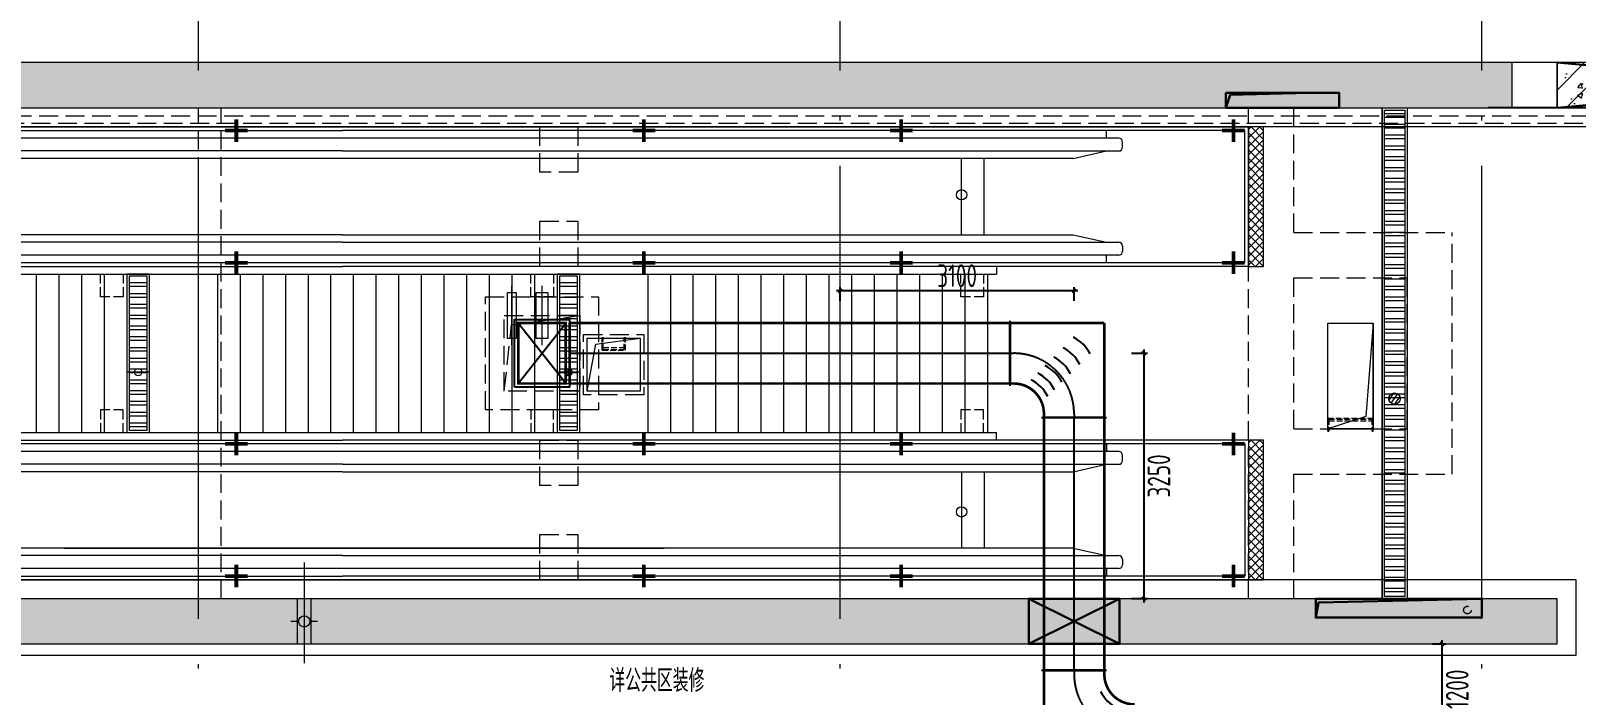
# Model space of a CAD drawing. Extents: x 4 to 13611208, y -605838 to 574722.
# Drawn here: x 12969289 to 12989759, y 422925 to 431722 of the extents above; entities that cross this region are included whole.
import ezdxf

# ---------------------------------------------------------------- set-up
doc = ezdxf.new("R2010")
doc.units = 0
doc.header["$LTSCALE"] = 1000
doc.header["$MEASUREMENT"] = 0
for name, pattern in [('123$0$HIDDEN', [0.375, 0.25, -0.125]), ('CENTER2', [28.575, 19.05, -3.175, 3.175, -3.175]), ('DASH', [0.35, 0.25, -0.1]), ('DOTE', [2.42, 2, -0.2, 0.02, -0.2])]:
    doc.linetypes.add(name, pattern=pattern)
for name, color, linetype, lineweight in [('1-给排水', 8, 'Continuous', 5), ('1-预埋件', 8, 'Continuous', 5), ('建筑底图', 8, 'Continuous', 13)]:
    doc.layers.add(name, color=color, linetype=linetype, lineweight=lineweight)
for name, color, linetype in [('DUCT-X-P中心线', 5, 'CENTER2'), ('DUCT-X-P标注', 7, 'Continuous'), ('DUCT-X-P法兰', 2, 'Continuous'), ('DUCT-X-P管', 31, 'Continuous'), ('DUCT-X-P管端线', 2, 'Continuous')]:
    doc.layers.add(name, color=color, linetype=linetype)
doc.styles.add('du', font='gbenor.shx', dxfattribs={"width": 0.8, "bigfont": 'hztxt.shx'})
doc.styles.add('rs9-hz', font='rs9.shx', dxfattribs={"width": 0.7, "height": 3.5, "bigfont": 'hztxt.shx'})
doc.dimstyles.new('67', dxfattribs={"dimscale": 100, "dimtxt": 3, "dimasz": 0.5, "dimexe": 0.5, "dimexo": 2, "dimgap": 0.5, "dimtad": 2, "dimdec": 0, "dimrnd": 5, "dimzin": 0, "dimdsep": 46, "dimtxsty": 'du', "dimblk": 'ARCHTICK', "dimcen": 0, "dimdle": 0.5, "dimclrd": 256, "dimclre": 256, "dimclrt": 256, "dimazin": 0, "dimtfac": 1, "dimtdec": 0, "dimtix": 1, "dimtmove": 2, "dimatfit": 3, "dimfxl": 100, "dimtolj": 1, "dimtzin": 0, "dimlwd": -1, "dimlwe": -1, "dimarcsym": 0})
pattern_1 = [(45, (0, 0), (-176.7766953, 176.7766953), []), (50, (0, 0), (717.260183, -62.752135), [75, -825]), (355, (0, 0), (-138.751334, 752.192134), [60, -660]), (100.4514, (59.8, -5.2), (578.50938, 689.439542), [63.74019, -701.14211]), (46.1842, (0, 200), (1067.24105, -165.519014), [112.5, -1237.5]), (96.6356, (88.9, 186.2), (934.66271, 974.11787), [95.61029, -1051.713]), (351.1842, (0, 200), (934.66195, 974.1186), [90, -990]), (21, (100, 150), (596.907052, -402.61889), [75, -825]), (326, (100, 150), (243.31533, 725.150045), [60, -660]), (71.4514, (149.74, 116.45), (840.22263, 322.530497), [63.74019, -701.14211]), (37.5, (0, 0), (12.1598553, 332.893854), [0, -652, 0, -670, 0, -662.5]), (7.5, (0, 0), (263.069537, 394.411712), [0, -382, 0, -637, 0, -252.5]), (327.5, (-223, 0), (533.822436, -22.554872), [0, -250, 0, -780, 0, -1035]), (317.5, (-323, 0), (583.18617, 100.104982), [0, -325, 0, -518, 0, -735])]

# ---------------------------------------------------------------- blocks, each defined once
blk = doc.blocks.new('A$C454F5B3D')
at = {"layer": '1-给排水', "color": 8, "linetype": 'DASH', "ltscale": 0.3}
for p, q in [((-600, -139), (-600, 13)), ((-586, -127), (-586, 13)), ((-14, -127), (-14, 13)), ((0, -139), (0, 13)), ((-600, -139), (0, -139)), ((-586, -104), (-14, -104)), ((-586, -127), (-14, -127))]:
    blk.add_line(p, q, dxfattribs=at)
at = {"layer": '1-给排水', "color": 8, "linetype": 'DASH'}
for centre in [(-593, 21), (-7, 21)]:
    blk.add_circle(centre, 10.5, dxfattribs=at)
blk = doc.blocks.new('ymj')
at = {"layer": '1-预埋件', "const_width": 50}
for points in [[(742674, -214914), (742674, -214614)], [(742524, -214764), (742824, -214764)]]:
    blk.add_lwpolyline(points, dxfattribs=at)
blk = doc.blocks.new('$VALVE$00000547')
at = {"const_width": 15}
for points in [[(0, 75), (-250, 75), (-250, 150)], [(0, 75), (0, 150)], [(0, 75), (250, 75), (250, 150)], [(-250, -150), (-250, -75), (0, -75)], [(0, -150), (0, -75)], [(250, -150), (250, -75), (0, -75)]]:
    blk.add_lwpolyline(points, dxfattribs=at)
blk = doc.blocks.new('3号出入口附属')
at = {"layer": '建筑底图'}
h = blk.add_hatch(dxfattribs=at)
h.set_pattern_fill('钢筋混凝土', color=256, scale=100, style=0)
h.set_pattern_definition(pattern_1)
h.paths.add_polyline_path([(11939104.3, 290868.3), (11939104.3, 291468.3), (11907705.3, 291468.3), (11907705.3, 283768.3), (11916954.3, 283768.3), (11916954.3, 284368.3), (11908205.3, 284368.3), (11908205.3, 290868.3)])
h = blk.add_hatch(dxfattribs=at)
h.set_pattern_fill('钢筋混凝土', color=256, scale=100, style=0)
h.set_pattern_definition(pattern_1)
h.paths.add_polyline_path([(11939704.3, 291468.3), (11939704.3, 290868.3), (11946204.3, 290868.3), (11946204.3, 291468.3)])
at = {"layer": '建筑底图', "extrusion": (-6.46331e-06, 2.52909e-06, 1)}
h = blk.add_hatch(dxfattribs=at)
h.set_pattern_fill('ANSI32', color=8, scale=30, angle=315, style=0)
h.set_pattern_definition([(3e-07, (12445540.06, 586934.21), (-7e-07, 142.875), []), (3e-07, (12445587.69, 586886.59), (-7e-07, 142.875), [])])
h.paths.add_polyline_path([(11937684.7, 284398.3), (11937414.7, 284398.3), (11937414.7, 290838.3), (11937684.7, 290838.3)])
at = {"layer": '建筑底图', "lineweight": 0, "extrusion": (-6.46331e-06, 2.52909e-06, 1)}
h = blk.add_hatch(dxfattribs=at)
h.set_pattern_fill('ANSI37', color=8, scale=50, style=0)
h.set_pattern_definition([(44.9999996, (3443932.18, 286654.305), (-56.1266003, 56.1266012), []), (134.9999996, (3443932.18, 286654.305), (-56.1266012, -56.1266003), [])])
h.paths.add_polyline_path([(11935815.1, 290618.3), (11935615.1, 290618.3), (11935615.1, 288768.3), (11935815.1, 288768.3)])
at = {"layer": '建筑底图', "extrusion": (-6.46331e-06, 2.52909e-06, 1)}
h = blk.add_hatch(dxfattribs=at)
h.set_pattern_fill('ANSI32', color=256, scale=30, angle=315, style=0)
h.set_pattern_definition([(3e-07, (12536179.45, 577834.52), (-7e-07, 142.875), []), (3e-07, (12536227.07, 577786.9), (-7e-07, 142.875), [])])
h.paths.add_polyline_path([(11921025.3, 288638.3), (11920785.3, 288638.3), (11920785.3, 286598.3), (11921025.3, 286598.3)])
h = blk.add_hatch(dxfattribs=at)
h.set_pattern_fill('ANSI32', color=256, scale=30, angle=315, style=0)
h.set_pattern_definition([(3e-07, (12530639.44, 577834.52), (-7e-07, 142.875), []), (3e-07, (12530687.06, 577786.9), (-7e-07, 142.875), [])])
h.paths.add_polyline_path([(11926725.3, 288638.3), (11926485.3, 288638.3), (11926485.3, 286598.3), (11926725.3, 286598.3)])
at = {"layer": '建筑底图'}
h = blk.add_hatch(dxfattribs=at)
h.set_pattern_fill('ANSI31', color=1, scale=15, angle=10.18059, style=0)
h.set_pattern_definition([(55.1805893, (11445015.975, 511669.122), (-19.5490104, 13.5967404), [])])
edge = h.paths.add_edge_path()
edge.add_ellipse((11926605.3, 287368.3), major_axis=(0, 50), ratio=1, start_angle=0, end_angle=360)
at = {"layer": '建筑底图', "extrusion": (-6.46331e-06, 2.52909e-06, 1)}
h = blk.add_hatch(dxfattribs=at)
h.set_pattern_fill('ANSI31', color=8, scale=15, angle=10.18059, style=0)
h.set_pattern_definition([(235.1788687, (13840677.438, 520368.53), (39.0972041, -27.194655), [])])
edge = h.paths.add_edge_path()
edge.add_arc((11937549, 287018.4), 75, 349.82113, 709.82113, ccw=False)
at = {"layer": '建筑底图', "lineweight": 0, "extrusion": (-6.46331e-06, 2.52909e-06, 1)}
h = blk.add_hatch(dxfattribs=at)
h.set_pattern_fill('ANSI37', color=8, scale=50, style=0)
h.set_pattern_definition([(44.9999996, (3443932.18, 282504.305), (-56.1266003, 56.1266012), []), (134.9999996, (3443932.18, 282504.305), (-56.1266012, -56.1266003), [])])
h.paths.add_polyline_path([(11935815.1, 286468.3), (11935615.1, 286468.3), (11935615.1, 284618.3), (11935815.1, 284618.3)])
at = {"layer": '建筑底图'}
h = blk.add_hatch(dxfattribs=at)
h.set_pattern_fill('钢筋混凝土', color=256, scale=100, style=0)
h.set_pattern_definition(pattern_1)
h.paths.add_polyline_path([(11918454.3, 284368.3), (11918454.3, 283768.3), (11939704.3, 283768.3), (11939704.3, 284368.3)])
at = {"layer": '建筑底图', "color": 8, "linetype": 'DOTE', "ltscale": 3}
for p, q in [((11921704.3, 269583), (11921704.3, 294100)), ((11930204.3, 269583), (11930204.3, 294100))]:
    blk.add_line(p, q, dxfattribs=at)
at = {"layer": '建筑底图', "linetype": 'DOTE', "ltscale": 3}
for p, q in [((11938704.3, 269583), (11938704.3, 294100)), ((11923105.3, 284848.4), (11923105.3, 283515.9))]:
    blk.add_line(p, q, dxfattribs=at)
at = {"layer": '建筑底图'}
for p, q in [((11946804.3, 291468.3), (11907705.3, 291468.3)), ((11939704.3, 291468.3), (11939104.3, 291468.3)), ((11939104.3, 291468.3), (11939104.3, 290868.3)), ((11939704.3, 290868.3), (11939704.3, 291468.3)), ((11908205.3, 290868.3), (11946204.3, 290868.3)), ((11939104.3, 290868.3), (11939704.3, 290868.3)), ((11919555.3, 288668.4), (11919555.3, 286568.3)), ((11919855.3, 288668.4), (11919855.3, 286568.3)), ((11920155.3, 288668.4), (11920155.3, 286568.3)), ((11920455.3, 288668.4), (11920455.3, 286568.3)), ((11920755.3, 288668.3), (11920755.3, 286568.3)), ((11921955.3, 288668.4), (11921955.3, 286568.3)), ((11922255.3, 288668.4), (11922255.3, 286568.3)), ((11922555.3, 288668.4), (11922555.3, 286568.3)), ((11922855.3, 288668.4), (11922855.3, 286568.3)), ((11923155.3, 288668.4), (11923155.3, 286568.3)), ((11923455.3, 288668.4), (11923455.3, 286568.3)), ((11923755.3, 288668.4), (11923755.3, 286568.3)), ((11924055.3, 288668.4), (11924055.3, 286568.3)), ((11924355.3, 288668.4), (11924355.3, 286568.3)), ((11924655.3, 288668.4), (11924655.3, 286568.3)), ((11924955.3, 288668.4), (11924955.3, 286568.3)), ((11925255.3, 288668.4), (11925255.3, 286568.3)), ((11925555.3, 288668.4), (11925555.3, 286568.3)), ((11925855.3, 288668.4), (11925855.3, 286568.3)), ((11926155.3, 288668.4), (11926155.3, 286568.3)), ((11926455.3, 288668.3), (11926455.3, 286568.3)), ((11927655.3, 288668.4), (11927655.3, 286568.3)), ((11927955.3, 288668.4), (11927955.3, 286568.3)), ((11928255.3, 288668.4), (11928255.3, 286568.3)), ((11928555.3, 288668.4), (11928555.3, 286568.3)), ((11928855.3, 288668.4), (11928855.3, 286568.3)), ((11929155.3, 288668.4), (11929155.3, 286568.3)), ((11929455.3, 288668.4), (11929455.3, 286568.3)), ((11929755.3, 288668.4), (11929755.3, 286568.3)), ((11930055.3, 288668.4), (11930055.3, 286568.3)), ((11930355.3, 288668.4), (11930355.3, 286568.3)), ((11930655.3, 288668.4), (11930655.3, 286568.3)), ((11930955.3, 288668.4), (11930955.3, 286568.3)), ((11931255.3, 288668.4), (11931255.3, 286568.3)), ((11931555.3, 288668.4), (11931555.3, 286568.3)), ((11931855.3, 288668.4), (11931855.3, 286568.3)), ((11932155.3, 288668.4), (11932155.3, 286568.3)), ((11939704.3, 284368.3), (11918454.3, 284368.3)), ((11939704.3, 283768.3), (11939704.3, 284368.3)), ((11918454.3, 283768.3), (11939704.3, 283768.3))]:
    blk.add_line(p, q, dxfattribs=at)
at = {"layer": '建筑底图', "lineweight": 30}
for p, q in [((11939704.3, 290868.3), (11946204.3, 291468.3)), ((11946204.3, 290868.3), (11939704.3, 291468.3)), ((11932704.3, 283768.3), (11933904.3, 284368.3)), ((11932704.3, 284368.3), (11933904.3, 283768.3))]:
    blk.add_line(p, q, dxfattribs=at)
at = {"layer": '建筑底图', "lineweight": 0, "extrusion": (-6.46331e-06, 2.52909e-06, 1)}
for p, q in [((11908205.3, 290868.3), (11923611.6, 290868.3)), ((11908205.3, 290618.3), (11923611.6, 290618.3)), ((11908255.3, 290568.3), (11923611.6, 290568.3)), ((11923611.6, 290618.3), (11935614.3, 290618.3)), ((11935564.3, 290568.3), (11923611.6, 290568.3)), ((11933735.3, 290468.3), (11933735.3, 290568.3)), ((11935564.3, 288818.3), (11935564.3, 290568.3)), ((11935614.3, 288768.3), (11935614.3, 290618.3)), ((11923611.6, 290468.3), (11909925.2, 290468.3)), ((11923611.6, 290298.3), (11909925.3, 290298.3)), ((11933895.9, 290468.3), (11923611.6, 290468.3)), ((11923611.6, 290298.3), (11933895.9, 290298.3)), ((11933291.5, 290198.3), (11933735.3, 290298.3)), ((11933945.9, 290348.3), (11933945.9, 290418.3)), ((11923611.6, 290198.3), (11910529.6, 290198.3)), ((11933291.5, 290198.3), (11923611.6, 290198.3)), ((11931814.3, 289188.3), (11931814.3, 290198.3)), ((11931814.3, 289188.3), (11931814.3, 290198.3)), ((11931814.3, 289188.3), (11931814.3, 290198.3)), ((11932114.3, 289188.3), (11932114.3, 290198.3)), ((11923611.6, 289088.3), (11909925.3, 289088.3)), ((11923611.6, 289188.3), (11910529.6, 289188.3)), ((11923611.6, 289188.3), (11933291.5, 289188.3)), ((11923611.6, 289088.3), (11933895.9, 289088.3)), ((11933291.5, 289188.3), (11933735.3, 289088.3)), ((11933945.9, 289038.3), (11933945.9, 288968.3)), ((11923611.6, 288918.3), (11909925.3, 288918.3)), ((11933895.9, 288918.3), (11923611.6, 288918.3)), ((11933735.3, 288818.3), (11933735.3, 288918.3)), ((11908205.3, 288768.3), (11923611.6, 288768.6)), ((11923611.6, 288818.3), (11908255.3, 288818.3)), ((11910755.3, 288668.3), (11932274, 288668.3)), ((11935564.3, 288818.3), (11923611.6, 288818.3)), ((11935614.3, 288768.3), (11923611.6, 288768.3)), ((11932274, 288768.3), (11932274, 288668.3)), ((11908205.3, 286468.3), (11923611.6, 286468)), ((11923611.6, 286418.3), (11908255.3, 286418.3)), ((11910755.3, 286568.3), (11932274, 286568.3)), ((11935614.3, 286468.3), (11923611.6, 286468.3)), ((11935564.3, 286418.3), (11923611.6, 286418.3)), ((11932274, 286468.3), (11932274, 286568.3)), ((11933735.3, 286418.3), (11933735.3, 286318.3)), ((11935564.3, 286418.3), (11935564.3, 284668.3)), ((11935614.3, 286468.3), (11935614.3, 284618.3)), ((11923611.6, 286318.3), (11909925.3, 286318.3)), ((11933895.9, 286318.3), (11923611.6, 286318.3)), ((11933945.9, 286198.3), (11933945.9, 286268.3)), ((11923611.6, 286148.3), (11909925.2, 286148.3)), ((11923611.6, 286048.3), (11910529.6, 286048.3)), ((11923611.6, 286148.3), (11933895.9, 286148.3)), ((11923611.6, 286048.3), (11933291.5, 286048.3)), ((11931814.3, 286048.3), (11931814.3, 285038.3)), ((11932114.3, 286048.3), (11932114.3, 285038.3)), ((11933291.5, 286048.3), (11933735.3, 286148.3)), ((11923611.6, 285038.3), (11910529.6, 285038.3)), ((11933291.5, 285038.3), (11923611.6, 285038.3)), ((11933291.5, 285038.3), (11933735.3, 284938.3)), ((11923611.6, 284938.3), (11909925.3, 284938.3)), ((11923611.6, 284768.3), (11909925.3, 284768.3)), ((11923611.6, 284938.3), (11933895.9, 284938.3)), ((11933895.9, 284768.3), (11923611.6, 284768.3)), ((11933735.3, 284768.3), (11933735.3, 284668.3)), ((11933945.9, 284888.3), (11933945.9, 284818.3)), ((11908205.2, 284618.3), (11935614.3, 284618.3)), ((11908255.3, 284668.3), (11923611.6, 284668.3)), ((11935564.3, 284668.3), (11923611.6, 284668.3))]:
    blk.add_line(p, q, dxfattribs=at)
at = {"layer": '建筑底图', "linetype": 'DASH'}
for p, q in [((11946094.3, 290760.3), (11908205.3, 290760.3)), ((11936214.3, 289218.3), (11936214.3, 290868.3)), ((11945994.3, 290660.3), (11908205.3, 290660.3)), ((11936214.3, 289218.3), (11938314.3, 289218.3)), ((11936214.4, 288618.3), (11937714.7, 288618.3)), ((11936214.3, 286618.3), (11937714.3, 286618.3)), ((11936214.3, 286018.3), (11938314.3, 286018.3))]:
    blk.add_line(p, q, dxfattribs=at)
at = {"layer": '建筑底图', "color": 8, "linetype": 'DASH'}
for p, q in [((11921705.3, 284368.3), (11921705.3, 290868.3)), ((11922005.3, 284368.3), (11922005.3, 290868.3))]:
    blk.add_line(p, q, dxfattribs=at)
at = {"layer": '建筑底图', "linetype": 'DASH', "extrusion": (-6.46331e-06, 2.52909e-06, 1)}
for p, q in [((11935614.3, 284368.3), (11935614.4, 290868.3)), ((11938314.3, 286018.3), (11938314.3, 289218.3)), ((11936214.3, 286618.3), (11936214.4, 288618.3)), ((11937714.3, 286618.3), (11937714.7, 288618.3)), ((11936214.3, 284368.3), (11936214.3, 286018.3))]:
    blk.add_line(p, q, dxfattribs=at)
at = {"layer": '建筑底图', "extrusion": (-6.46331e-06, 2.52909e-06, 1)}
for p, q in [((11937384.7, 290868.3), (11937384.7, 284368.3)), ((11937384.7, 290868.3), (11937384.7, 284368.3)), ((11921055.3, 287368.3), (11920755.3, 287368.4)), ((11926755.3, 287368.3), (11926455.3, 287368.4)), ((11919926.9, 285038.3), (11927874.9, 285038.3))]:
    blk.add_line(p, q, dxfattribs=at)
at = {"layer": '建筑底图', "lineweight": -3}
blk.add_line((11940943.4, 290868.3), (11938791.2, 290868.3), dxfattribs=at)
at = {"layer": '建筑底图', "ltscale": 3}
for p, q in [((11945954.3, 290618.3), (11908205.3, 290618.3)), ((11939954.3, 284618.3), (11908205.3, 284618.3)), ((11939954.3, 283618.3), (11939954.3, 284620.3))]:
    blk.add_line(p, q, dxfattribs=at)
at = {"layer": '建筑底图', "ltscale": 0.3}
for p, q in [((11925855.3, 287725.3), (11925855.3, 288511.3)), ((11926255.3, 287725.3), (11926255.3, 288511.3))]:
    blk.add_line(p, q, dxfattribs=at)
at = {"layer": '建筑底图', "linetype": 'DASH', "ltscale": 0.3, "extrusion": (-6.46331e-06, 2.52909e-06, 1)}
for p, q in [((11927051.3, 287658.5), (11927051.2, 287810.7)), ((11927065.3, 287670.8), (11927065.2, 287810.7)), ((11927345.3, 287670.8), (11927345.3, 287810.7)), ((11927359.3, 287658.5), (11927359.3, 287810.7)), ((11927051.3, 287658.5), (11927359.3, 287658.5)), ((11927065.3, 287693.5), (11927345.3, 287693.5)), ((11927065.3, 287670.8), (11927345.3, 287670.8))]:
    blk.add_line(p, q, dxfattribs=at)
at = {"layer": '建筑底图'}
blk.add_lwpolyline([(11939704.3, 291468.3), (11939704.3, 290868.3), (11946204.3, 290868.3), (11946204.3, 291468.3)], close=True, dxfattribs=at)
at = {"layer": '建筑底图', "lineweight": 30}
for points in [[(11935314.4, 291068.3), (11936814.4, 291068.3), (11936814.4, 290868.3), (11935314.4, 290868.3)], [(11933904.3, 284368.3), (11932704.3, 284368.3), (11932704.3, 283768.3), (11933904.3, 283768.3)], [(11938704.3, 284118.3), (11936504.3, 284118.3), (11936504.3, 284368.3), (11938704.3, 284368.3)]]:
    blk.add_lwpolyline(points, close=True, dxfattribs=at)
for points in [[(11935314.4, 290868.3), (11935372.9, 291041.5), (11936413, 291068.3)], [(11936504.3, 284118.3), (11936542.9, 284316.7), (11938704.3, 284368.3)]]:
    blk.add_lwpolyline(points, dxfattribs=at)
at = {"layer": '建筑底图', "extrusion": (-6.46331e-06, 2.52909e-06, 1), "elevation": -76.2}
blk.add_lwpolyline([(11937714.7, 284368.3), (11937384.7, 284368.3), (11937384.7, 290868.3), (11937714.7, 290868.3), (11937714.7, 284368.3)], dxfattribs=at)
blk.add_lwpolyline([(11937714.7, 284368.3), (11937384.7, 284368.3), (11937384.7, 290868.3), (11937714.7, 290868.3), (11937714.7, 284368.3)], dxfattribs=at)
at = {"layer": '建筑底图', "extrusion": (-6.46331e-06, 2.52909e-06, 1)}
for points, elevation in [([(11937684.7, 284398.3), (11937414.7, 284398.3), (11937414.7, 290838.3), (11937684.7, 290838.3)], -76.2), ([(11937684.7, 284398.3), (11937414.7, 284398.3), (11937414.7, 290838.3), (11937684.7, 290838.3)], -76.2), ([(11935814.3, 290618.3), (11935614.3, 290618.3), (11935614.3, 288768.3), (11935814.3, 288768.3)], -76.2), ([(11921055.3, 288668.3), (11920755.3, 288668.3), (11920755.3, 286568.3), (11921055.3, 286568.3)], -76.3), ([(11921025.3, 288638.3), (11920785.3, 288638.3), (11920785.3, 286598.3), (11921025.3, 286598.3)], -76.3), ([(11926755.3, 288668.3), (11926455.3, 288668.3), (11926455.3, 286568.3), (11926755.3, 286568.3)], -76.4), ([(11926725.3, 288638.3), (11926485.3, 288638.3), (11926485.3, 286598.3), (11926725.3, 286598.3)], -76.4), ([(11935814.3, 286468.3), (11935614.3, 286468.3), (11935614.3, 284618.3), (11935814.3, 284618.3)], -76.2)]:
    blk.add_lwpolyline(points, close=True, dxfattribs=dict(at, elevation=elevation))
at = {"layer": '建筑底图', "linetype": 'DASH'}
for points in [[(11926227.9, 290618.3), (11926727.9, 290618.3), (11926727.9, 290018.3), (11926227.9, 290018.3)], [(11926227.9, 289368.3), (11926727.9, 289368.3), (11926727.9, 288768.3), (11926227.9, 288768.3)], [(11926227.9, 286468.3), (11926727.9, 286468.3), (11926727.9, 285868.3), (11926227.9, 285868.3)], [(11926227.9, 285218.3), (11926727.9, 285218.3), (11926727.9, 284618.3), (11926227.9, 284618.3)]]:
    blk.add_lwpolyline(points, close=True, dxfattribs=at)
at = {"layer": '建筑底图', "linetype": 'DASH', "ltscale": 0.5}
for points in [[(11920405.3, 288668.3), (11920705.3, 288668.3), (11920705.3, 288368.3), (11920405.3, 288368.3)], [(11926105.3, 288668.3), (11926405.3, 288668.3), (11926405.3, 288368.3), (11926105.3, 288368.3)], [(11931805.3, 288668.3), (11932105.3, 288668.3), (11932105.3, 288368.3), (11931805.3, 288368.3)], [(11920405.3, 286568.3), (11920705.3, 286568.3), (11920705.3, 286868.3), (11920405.3, 286868.3)], [(11926105.3, 286568.3), (11926405.3, 286568.3), (11926405.3, 286868.3), (11926105.3, 286868.3)], [(11931805.3, 286568.3), (11932105.3, 286568.3), (11932105.3, 286868.3), (11931805.3, 286868.3)]]:
    blk.add_lwpolyline(points, close=True, dxfattribs=at)
at = {"layer": '建筑底图', "color": 8, "linetype": 'DASH'}
for points in [[(11925505.3, 288368.3), (11927005.3, 288368.3), (11927005.3, 286868.3), (11925505.3, 286868.3)], [(11925755.3, 288118.3), (11926755.3, 288118.3), (11926755.3, 287118.3), (11925755.3, 287118.3)], [(11926805.2, 287868.6), (11927605.2, 287868.6), (11927605.2, 287068.6), (11926805.2, 287068.6)]]:
    blk.add_lwpolyline(points, close=True, dxfattribs=at)
at = {"layer": '建筑底图', "ltscale": 2}
for points in [[(11925915.3, 288419.8), (11925795.3, 288419.8), (11925795.3, 287819.8), (11925915.3, 287819.8)], [(11926335.3, 288419.8), (11926175.3, 288419.8), (11926175.3, 287819.8), (11926335.3, 287819.8)]]:
    blk.add_lwpolyline(points, close=True, dxfattribs=at)
at = {"layer": '建筑底图', "color": 8, "linetype": 'DASH'}
blk.add_lwpolyline([(11925755.3, 287118.3), (11925851.9, 287996.8), (11926755.3, 288118.3)], dxfattribs=at)
at = {"layer": '建筑底图', "extrusion": (-6.46331e-06, -2.52909e-06, 1), "elevation": -77.7}
for points in [[(11936664.3, 286618.3), (11936664.3, 288018.3), (11937264.3, 288018.3), (11937264.3, 286618.3)], [(11937264.3, 288018.3), (11937264.3, 286618.3), (11936664.3, 286618.3), (11936664.3, 288018.3)]]:
    blk.add_lwpolyline(points, close=True, dxfattribs=at)
at = {"layer": '建筑底图', "extrusion": (-6.46331e-06, -2.52909e-06, 1)}
blk.add_lwpolyline([(11937264.3, 288018.3), (11937170.9, 286781.2), (11936664.3, 286618.3), (11937264.3, 286618.3)], close=True, dxfattribs=at)
at = {"layer": '建筑底图', "ltscale": 0.5}
for points in [[(11926855.2, 287818.6), (11927555.2, 287818.6), (11927555.2, 287118.6), (11926855.2, 287118.6), (11926855.2, 287818.6)], [(11926855.2, 287118.6), (11926968.2, 287740.5), (11927555.2, 287818.6)]]:
    blk.add_lwpolyline(points, dxfattribs=at)
at = {"layer": '建筑底图', "ltscale": 3}
blk.add_lwpolyline([(11918454.3, 283768.3), (11918454.3, 283618.3), (11939954.3, 283618.3)], dxfattribs=at)
at = {"layer": '建筑底图', "color": 8, "linetype": '123$0$HIDDEN'}
blk.add_circle((11938514.3, 284218.3), 50, dxfattribs=at)
at = {"layer": '建筑底图', "lineweight": 0}
for centre, major_axis, start_param, end_param in [((11933895.9, 290418.3), (0, 50), -1.5707963, 0), ((11933895.9, 290348.3), (0, 50), 3.1415927, 4.712389), ((11931814.3, 289718.3), (0, 68.2), -1.5707963, 4.712389), ((11933895.9, 289038.3), (0, 50), -1.5707963, 0), ((11933895.9, 288968.3), (0, 50), 3.1415927, 4.712389), ((11933895.9, 286268.3), (0, 50), -1.5707963, 0), ((11933895.9, 286198.3), (0, 50), 3.1415926, 4.7123889), ((11931814.3, 285518.3), (0, 68.2), -1.5707963, 4.712389), ((11933895.9, 284888.3), (0, 50), -1.5707963, 0), ((11933895.9, 284818.3), (0, 50), 3.1415926, 4.7123889)]:
    blk.add_ellipse(centre, major_axis=major_axis, ratio=1, start_param=start_param, end_param=end_param, dxfattribs=at)
at = {"layer": '建筑底图', "linetype": 'DASH'}
for centre in [(11927059.5, 287818.6), (11927353.5, 287818.6)]:
    blk.add_ellipse(centre, major_axis=(0, 10.5), ratio=1, start_param=-1.5707963, end_param=4.712389, dxfattribs=at)
at = {"layer": '建筑底图'}
for centre in [(11920905.3, 287368.3), (11926605.3, 287368.3)]:
    blk.add_ellipse(centre, major_axis=(0, 50), ratio=1, start_param=-1.5707963, end_param=4.712389, dxfattribs=at)
at = {"layer": '建筑底图', "color": 8, "ltscale": 4}
blk.add_ellipse((11937549, 287018.4), major_axis=(0, 75), ratio=1, start_param=-1.5707963, end_param=4.712389, dxfattribs=at)
at = {"layer": '建筑底图', "ltscale": 2}
blk.add_ellipse((11923105.3, 284068.3), major_axis=(0, 75), ratio=1, start_param=-1.5707963, end_param=4.712389, dxfattribs=at)
at = {"layer": '建筑底图'}
for p in [(11179531.5, 505332.1), (11184931.5, 505332.1), (11188340.5, 505332.1), (11192740.5, 505332.1), (11179531.5, 503582.1), (11184931.5, 503582.1), (11188340.5, 503582.1), (11192740.5, 503582.1), (11179531.5, 501182.1), (11184931.5, 501182.1), (11188340.5, 501182.1), (11192740.5, 501182.1), (11179531.5, 499432.1), (11184931.5, 499432.1), (11188340.5, 499432.1), (11192740.5, 499432.1)]:
    blk.add_blockref('ymj', p, dxfattribs=at)
at = {"layer": '建筑底图', "color": 1, "lineweight": -3, "extrusion": (-6.46331e-06, -2.52909e-06, 1), "xscale": -1, "rotation": 180}
blk.add_blockref('A$C454F5B3D', (11937264.3, 286618.3), dxfattribs=at)
at = {"layer": '建筑底图', "ltscale": 2, "extrusion": (-6.46331e-06, 2.52909e-06, 1), "xscale": -1.200000000000005, "yscale": 1.200000000000005, "zscale": 1.2, "rotation": 269.9999995715671}
blk.add_blockref('$VALVE$00000547', (11923105.3, 284068.3), dxfattribs=at)
at = {"layer": '建筑底图', "color": 0, "style": 'rs9-hz', "width": 0.7}
blk.add_text('详公共区装修', height=300, dxfattribs=at).set_placement((11927147.5, 283134.2))
blk = doc.blocks.new('_ArchTick')
at = {"color": 0, "linetype": 'ByBlock', "const_width": 0.4}
blk.add_lwpolyline([(-0.5, -0.5), (0.5, 0.5)], dxfattribs=at)
blk = doc.blocks.new('*D2310')
at = {"layer": 'DUCT-X-P标注', "transparency": 16777216}
for p, q in [((12987855, 423602), (12988034, 423602)), ((12987984, 422352), (12987984, 423652)), ((12987855, 422402), (12988034, 422402))]:
    blk.add_line(p, q, dxfattribs=at)
at = {"layer": 'DUCT-X-P标注', "transparency": 16777216, "xscale": 50, "yscale": 50, "zscale": 50}
for p, rotation in [((12987984, 423602), 90), ((12987984, 422402), 270)]:
    blk.add_blockref('_ArchTick', p, dxfattribs=dict(at, rotation=rotation))
at = {"layer": 'DUCT-X-P标注', "transparency": 16777216, "insert": (12988184, 423002), "char_height": 300, "attachment_point": 5, "rotation": 90, "style": 'du'}
blk.add_mtext('\\A1;1200', dxfattribs=at)
blk = doc.blocks.new('*D2318')
at = {"layer": 'DUCT-X-P标注', "transparency": 16777216}
for p, q in [((12983159, 428279), (12979959, 428279)), ((12980009, 428145), (12980009, 428329)), ((12983109, 428145), (12983109, 428329))]:
    blk.add_line(p, q, dxfattribs=at)
at = {"layer": 'DUCT-X-P标注', "transparency": 16777216, "xscale": 50, "yscale": 50, "zscale": 50, "rotation": 180}
blk.add_blockref('_ArchTick', (12980009, 428279), dxfattribs=at)
at = {"layer": 'DUCT-X-P标注', "transparency": 16777216, "xscale": 50, "yscale": 50, "zscale": 50}
blk.add_blockref('_ArchTick', (12983109, 428279), dxfattribs=at)
at = {"layer": 'DUCT-X-P标注', "transparency": 16777216, "insert": (12981559, 428479), "char_height": 300, "attachment_point": 5, "style": 'du'}
blk.add_mtext('\\A1;3100', dxfattribs=at)
blk = doc.blocks.new('*D2319')
at = {"layer": 'DUCT-X-P标注', "transparency": 16777216}
for p, q in [((12983871, 427452), (12984082, 427452)), ((12984032, 427502), (12984032, 424152)), ((12983871, 424202), (12984082, 424202))]:
    blk.add_line(p, q, dxfattribs=at)
at = {"layer": 'DUCT-X-P标注', "transparency": 16777216, "xscale": 50, "yscale": 50, "zscale": 50}
for p, rotation in [((12984032, 427452), 90), ((12984032, 424202), 270)]:
    blk.add_blockref('_ArchTick', p, dxfattribs=dict(at, rotation=rotation))
at = {"layer": 'DUCT-X-P标注', "transparency": 16777216, "insert": (12984232, 425827), "char_height": 300, "attachment_point": 5, "rotation": 90, "style": 'du'}
blk.add_mtext('\\A1;3250', dxfattribs=at)

msp = doc.modelspace()

# ---------------------------------------------------------------- linework, layer by layer
at = {"layer": 'DUCT-X-P中心线'}
for p, q in [((12976424.7, 427451.6), (12982258.5, 427451.7)), ((12982258.7, 427451.7), (12982308.7, 427451.7)), ((12983108.7, 426651.7), (12983108.7, 426601.7)), ((12983108.7, 423251.9), (12983108.7, 426601.5)), ((12983108.7, 423251.7), (12983108.7, 423201.7))]:
    msp.add_line(p, q, dxfattribs=at)
for centre, start, end in [((12982308.7, 426651.7), 360, 90.0003), ((12983908.7, 423201.7), 180, 270)]:
    msp.add_arc(centre, 800, start, end, dxfattribs=at)
at = {"layer": 'DUCT-X-P法兰'}
for p, q in [((12982258.6, 427881.7), (12982258.6, 427021.7)), ((12982678.7, 426601.6), (12983538.7, 426601.6)), ((12983538.7, 423251.8), (12982678.7, 423251.8))]:
    msp.add_line(p, q, dxfattribs=at)
at = {"layer": 'DUCT-X-P法兰', "color": 18, "true_color": 0x000000}
for p in [(12982258.5, 427451.7, 3715), (12982258.7, 427451.7, 3715), (12983108.7, 426601.7, 3715), (12983108.7, 426601.5, 3715), (12983108.7, 423251.9, 3715), (12983108.7, 423251.7, 3715)]:
    msp.add_point(p, dxfattribs=at)
at = {"layer": 'DUCT-X-P管'}
msp.add_lwpolyline([(12975694.7, 427001.6), (12975694.7, 427901.6), (12976424.7, 427901.6), (12976424.7, 427001.6)], close=True, dxfattribs=at)
at = {"layer": 'DUCT-X-P管', "const_width": 35}
msp.add_lwpolyline([(12975744.7, 427051.6), (12975744.7, 427851.6), (12976374.7, 427851.6), (12976374.7, 427051.6)], close=True, dxfattribs=at)
at = {"layer": 'DUCT-X-P管'}
for points in [[(12975744.7, 427051.6), (12976374.7, 427851.6)], [(12976374.7, 427051.6), (12975744.7, 427851.6)]]:
    msp.add_lwpolyline(points, dxfattribs=at)
at = {"layer": 'DUCT-X-P管', "const_width": 35}
for points in [[(12982258.5, 427851.7), (12976424.7, 427851.6)], [(12976424.7, 427851.6), (12976424.7, 427051.6)], [(12982258.5, 427051.7), (12982258.5, 427851.7)], [(12982258.7, 427851.7), (12983508.7, 427851.7)], [(12983508.7, 427851.7), (12983508.7, 426601.7)], [(12976424.7, 427051.6), (12982258.5, 427051.7)], [(12982308.7, 427051.7), (12982258.7, 427051.7)], [(12982708.7, 426601.7), (12982708.7, 426651.7)], [(12983508.7, 426601.5), (12982708.7, 426601.5)], [(12982708.7, 426601.5), (12982708.7, 423251.9)], [(12983508.7, 423251.9), (12983508.7, 426601.5)], [(12982708.7, 423251.9), (12983508.7, 423251.9)], [(12982708.7, 423251.7), (12982708.7, 422001.7)], [(12983508.7, 423201.7), (12983508.7, 423251.7)]]:
    msp.add_lwpolyline(points, dxfattribs=at)
msp.add_lwpolyline([(12982708.7, 426651.7, 0.4142151), (12982308.7, 427051.7)], format="xyb", dxfattribs=at)
at = {"layer": 'DUCT-X-P管', "extrusion": (0, 0, -1), "const_width": 35}
msp.add_lwpolyline([(-12983908.7, 422801.7, 0.4142136), (-12983508.7, 423201.7)], format="xyb", dxfattribs=at)
at = {"layer": 'DUCT-X-P管', "color": 18, "true_color": 0x000000}
for p in [(12982258.7, 427451.7, 3715), (12983108.7, 426601.7, 3715), (12983108.7, 423251.7, 3715)]:
    msp.add_point(p, dxfattribs=at)
at = {"layer": 'DUCT-X-P管端线'}
for p, q in [((12982258.7, 427051.7), (12982258.7, 427851.7)), ((12983508.7, 426601.7), (12982708.7, 426601.7)), ((12983508.7, 423251.7), (12982708.7, 423251.7))]:
    msp.add_line(p, q, dxfattribs=at)
for centre, start, end in [((12982870.9, 427213.8), 27.00015, 63.00015), ((12982733, 427075.9), 27.00015, 63.00015), ((12982496.1, 426839), 27.00015, 63.00015), ((12982609.3, 426952.2), 27.00015, 63.00015), ((12982308.7, 426651.7), 27.00015, 63.00015), ((12982397.1, 426740), 27.00015, 63.00015), ((12983908.7, 423201.7), 207, 243)]:
    msp.add_arc(centre, 505, start, end, dxfattribs=at)

# ---------------------------------------------------------------- block references
at = {"layer": '建筑底图'}
msp.add_blockref('3号出入口附属', (1049804.4, 139833.3), dxfattribs=at)

# ---------------------------------------------------------------- dimensions: what is measured, and where the dimension line sits
at = {"layer": 'DUCT-X-P标注'}
dim = msp.add_linear_dim(base=(12980008.7, 428278.6), p1=(12983108.7, 427944.9, 3715), p2=(12980008.7, 427944.9), dimstyle='67', dxfattribs=at)
dim.commit()
dim.dimension.update_dxf_attribs({"geometry": '*D2318', "text_midpoint": (12981558.7, 428478.6)})
for base, p1, p2, picture, middle in [((12984031.9, 424201.7), (12983671, 427451.7, 3715), (12983671, 424201.7), '*D2319', (12984231.9, 425826.7)), ((12987983.6, 423601.7), (12987655.2, 422401.7, 2950), (12987655.2, 423601.7), '*D2310', (12988183.6, 423001.7))]:
    dim = msp.add_linear_dim(base=base, p1=p1, p2=p2, angle=90, dimstyle='67', dxfattribs=at)
    dim.commit()
    dim.dimension.update_dxf_attribs({"geometry": picture, "text_midpoint": middle})

doc.saveas('drawing.dxf')
